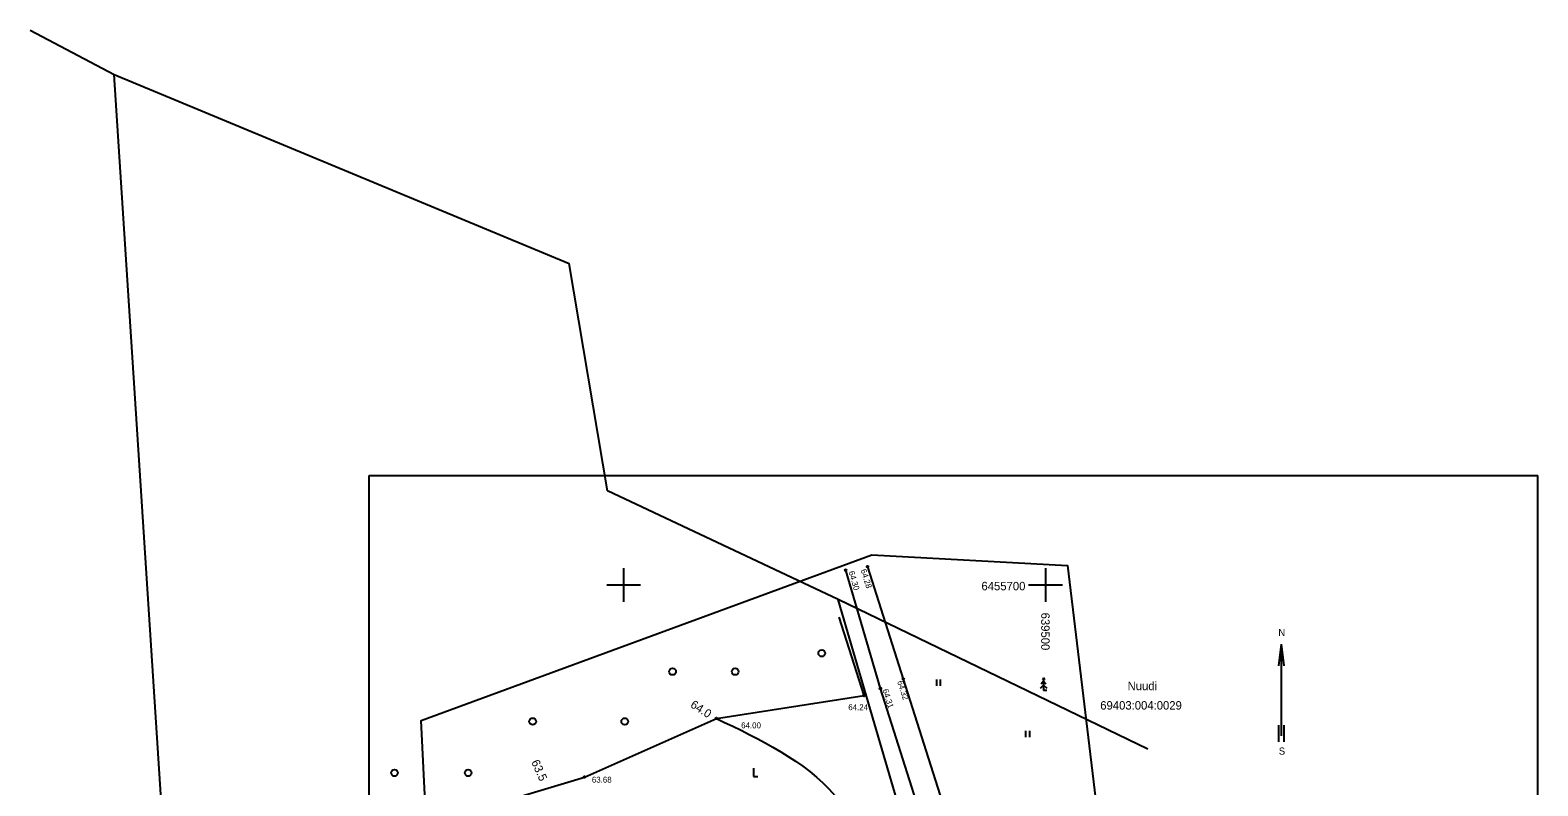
# Model space of a CAD drawing. Extents: x 639380 to 639558, y 6455525 to 6455766.
# Drawn here: x 639379.7 to 639558.4, y 6455676.2 to 6455765.8 of the extents above; entities that cross this region are included whole.
import ezdxf

# ---------------------------------------------------------------- set-up
doc = ezdxf.new("R2010")
doc.units = 0
for name, color, linetype in [('HALJASTUS', 7, 'Continuous'), ('HORISONTAAL', 7, 'Continuous'), ('KORGUS', 7, 'Continuous'), ('MOOTPIIR', 7, 'Continuous'), ('PIIR', 7, 'Continuous'), ('PUU', 7, 'Continuous'), ('TEE', 7, 'Continuous'), ('VORK', 7, 'Continuous'), ('VORMISTUS', 7, 'Continuous')]:
    doc.layers.add(name, color=color, linetype=linetype)

msp = doc.modelspace()

# ---------------------------------------------------------------- linework, layer by layer
at = {"layer": 'HALJASTUS'}
for p, q in [((639487.07, 6455688.79), (639487.07, 6455688.03)), ((639487.53, 6455688.79), (639487.53, 6455688.03)), ((639497.64, 6455682.72), (639497.64, 6455681.96)), ((639498.09, 6455682.72), (639498.09, 6455681.96)), ((639465.4, 6455678.29), (639465.4, 6455677.29)), ((639465.4, 6455677.29), (639465.9, 6455677.29))]:
    msp.add_line(p, q, dxfattribs=at)
msp.add_lwpolyline([(639431.15, 6455622.05), (639429.98, 6455637.47), (639433.74, 6455655.92), (639432.32, 6455673.3), (639445.37, 6455677.23), (639460.99, 6455684.18), (639478.49, 6455686.89), (639475.53, 6455696.18)], dxfattribs=at)
for centre in [(639473.48, 6455691.91), (639455.8, 6455689.73), (639463.22, 6455689.73), (639439.22, 6455683.83), (639450.13, 6455683.83), (639422.85, 6455677.72), (639431.58, 6455677.72)]:
    msp.add_circle(centre, 0.4, dxfattribs=at)
at = {"layer": 'HORISONTAAL'}
msp.add_spline([(639460.99, 6455684.18), (639475.05, 6455675.04), (639486.81, 6455658.69), (639490.17, 6455656.67)], degree=3, dxfattribs=at)
at = {"layer": 'KORGUS'}
for centre in [(639476.32, 6455701.76), (639478.91, 6455702.17), (639480.44, 6455687.74), (639483.15, 6455688.85), (639478.49, 6455686.89), (639460.99, 6455684.18), (639445.37, 6455677.23)]:
    msp.add_circle(centre, 0.1, dxfattribs=at)
at = {"layer": 'MOOTPIIR'}
msp.add_lwpolyline([(639543.05, 6455561.1), (639429.45, 6455544.45), (639431.18, 6455578.98), (639426, 6455683.95), (639479.41, 6455703.56), (639502.59, 6455702.32), (639509.38, 6455646.08), (639513.02, 6455615.89), (639522.82, 6455575.28), (639539.97, 6455574.67)], close=True, dxfattribs=at)
at = {"layer": 'PIIR'}
for p, q in [((639379.66, 6455765.77), (639389.62, 6455760.52)), ((639389.62, 6455760.52), (639443.55, 6455738.11)), ((639400.1, 6455598.23), (639389.62, 6455760.52)), ((639448.08, 6455711.15), (639443.55, 6455738.11)), ((639475.43, 6455698.29), (639448.08, 6455711.15)), ((639504.98, 6455597.3), (639475.43, 6455698.29)), ((639512.11, 6455680.53), (639475.43, 6455698.29))]:
    msp.add_line(p, q, dxfattribs=at)
at = {"layer": 'PUU'}
for p, q in [((639499.78, 6455688.14), (639499.38, 6455687.74)), ((639499.78, 6455688.59), (639499.48, 6455688.24)), ((639499.78, 6455688.99), (639499.63, 6455688.74)), ((639499.93, 6455688.74), (639499.78, 6455688.99)), ((639499.78, 6455688.99), (639499.78, 6455687.49)), ((639500.08, 6455688.24), (639499.78, 6455688.59)), ((639500.18, 6455687.74), (639499.78, 6455688.14)), ((639500.14, 6455687.49), (639499.78, 6455687.49))]:
    msp.add_line(p, q, dxfattribs=at)
at = {"layer": 'TEE'}
for points in [[(639511, 6455573.37), (639511.75, 6455577.45), (639509.87, 6455589.98), (639504.01, 6455609.69), (639498.58, 6455628.63), (639492.84, 6455647.9), (639486.8, 6455667.69), (639480.44, 6455687.74), (639476.32, 6455701.76)], [(639478.91, 6455702.17), (639483.15, 6455688.85), (639489.66, 6455668.34), (639495.55, 6455648.56), (639501.01, 6455629.56), (639506.63, 6455610.22), (639512.18, 6455591.09), (639515.45, 6455578.05)]]:
    msp.add_lwpolyline(points, dxfattribs=at)
at = {"layer": 'VORK'}
for p, q in [((639450, 6455702), (639450, 6455698)), ((639500, 6455702), (639500, 6455698)), ((639448, 6455700), (639452, 6455700)), ((639498, 6455700), (639502, 6455700))]:
    msp.add_line(p, q, dxfattribs=at)
at = {"layer": 'VORMISTUS'}
for p, q in [((639419.85, 6455618.89), (639419.85, 6455712.99)), ((639419.85, 6455712.99), (639558.35, 6455712.99)), ((639558.35, 6455618.89), (639558.35, 6455712.99)), ((639527.65, 6455690.43), (639527.97, 6455692.97)), ((639527.97, 6455682.11), (639527.97, 6455692.97)), ((639528.27, 6455690.43), (639527.97, 6455692.97)), ((639527.65, 6455681.41), (639527.65, 6455683.37)), ((639528.27, 6455681.41), (639528.27, 6455683.37))]:
    msp.add_line(p, q, dxfattribs=at)

# ---------------------------------------------------------------- texts
at = {"layer": 'HORISONTAAL'}
for s, rotation, p in [('64.0', 327.0003, (639457.82, 6455685.59)), ('63.5', 293.9618, (639439.03, 6455679.02))]:
    msp.add_text(s, height=1, rotation=rotation, dxfattribs=at).set_placement(p)
at = {"layer": 'KORGUS'}
for s, rotation, p in [('64.28', 287.6735, (639478.08, 6455701.76)), ('64.30', 286.4161, (639476.65, 6455701.55)), ('64.31', 287.5738, (639480.67, 6455687.56)), ('64.32', 287.5879, (639482.42, 6455688.54))]:
    msp.add_text(s, height=0.7, rotation=rotation, dxfattribs=at).set_placement(p)
for s, p in [('64.24', (639476.63, 6455685.16)), ('64.00', (639463.93, 6455683.01)), ('63.68', (639446.24, 6455676.57))]:
    msp.add_text(s, height=0.7, dxfattribs=at).set_placement(p)
at = {"layer": 'PIIR'}
for s, p in [('Nuudi', (639509.73, 6455687.53)), ('69403:004:0029', (639506.49, 6455685.23))]:
    msp.add_text(s, height=1, dxfattribs=at).set_placement(p)
at = {"layer": 'VORK'}
msp.add_text('6455700', height=1, dxfattribs=at).set_placement((639492.41, 6455699.37))
msp.add_text('639500', height=1, rotation=270, dxfattribs=at).set_placement((639499.49, 6455696.72))
at = {"layer": 'VORMISTUS'}
for s, p in [('N', (639527.59, 6455693.95)), ('S', (639527.65, 6455679.89))]:
    msp.add_text(s, height=0.844, dxfattribs=at).set_placement(p)

doc.saveas('drawing.dxf')
